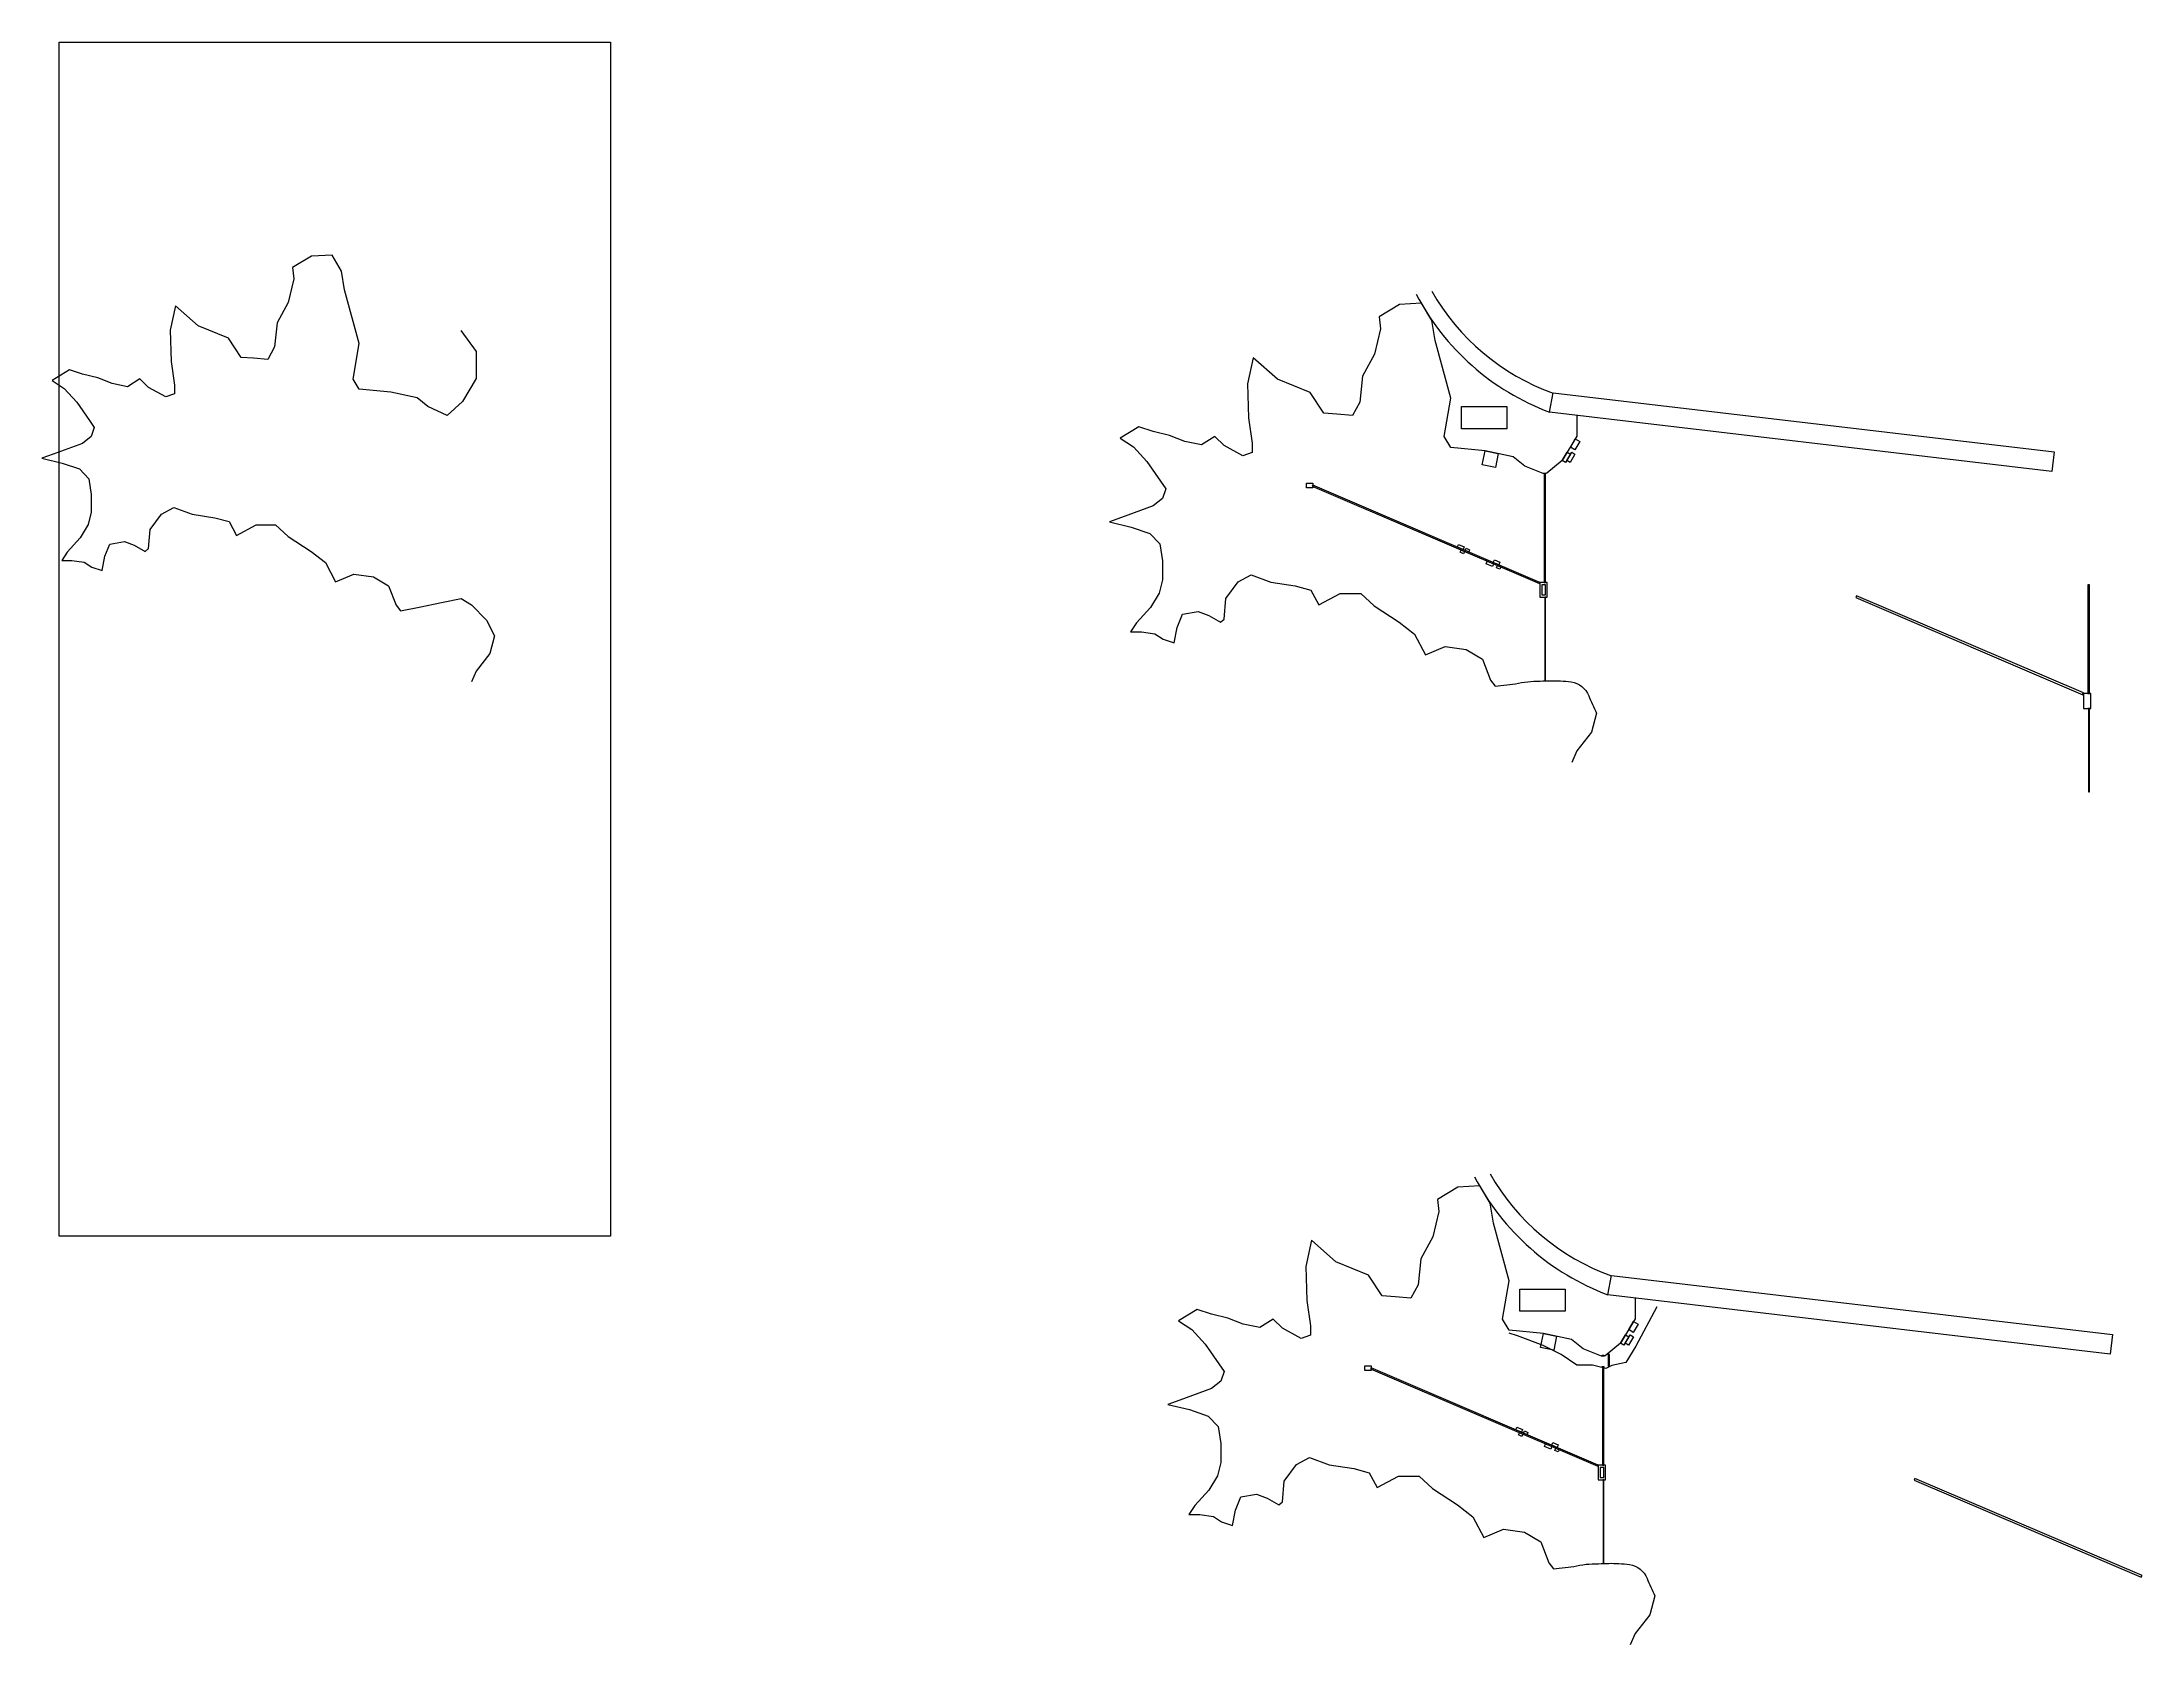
# Model space of a CAD drawing. Extents: x -2575501 to 16617496, y -2334620 to 1078419.
# Drawn here: x -2575501 to 823737, y -1515796 to 1078419 of the extents above; entities that cross this region are included whole.
import ezdxf

# ---------------------------------------------------------------- set-up
doc = ezdxf.new("R2010")
doc.units = 0
doc.header["$LTSCALE"] = 10
doc.header["$MEASUREMENT"] = 0
doc.styles.get("Standard").update_dxf_attribs({"font": 'gbenor.shx', "bigfont": 'gbcbig.shx'})
doc.dimstyles.get("Standard").update_dxf_attribs({"dimscale": 100, "dimtxt": 3.5, "dimasz": 1, "dimexe": 2.5, "dimexo": 3, "dimgap": 1.5, "dimtad": 1, "dimdec": 0, "dimzin": 0, "dimdsep": 46, "dimtxsty": 'Standard', "dimblk": 'ARCHTICK', "dimcen": 0.09, "dimadec": 0, "dimazin": 0, "dimtfac": 1, "dimtdec": 0, "dimtix": 1, "dimtmove": 2, "dimatfit": 3, "dimfxl": 1, "dimtolj": 1, "dimtzin": 0, "dimarcsym": 0})
picture_1 = doc.add_image_def('image1.jpg', size_in_pixel=(1236, 2677))

# ---------------------------------------------------------------- blocks, each defined once
blk = doc.blocks.new('_ArchTick')
at = {"color": 0, "linetype": 'ByBlock', "const_width": 0.4}
blk.add_lwpolyline([(-0.5, -0.5), (0.5, 0.5)], dxfattribs=at)
blk = doc.blocks.new('*D3')
at = {"color": 0, "lineweight": -2, "transparency": 16777216}
for p, q in [((727842, 22278), (727087, 22601)), ((727317, 22503), (728498, 25261)), ((729022, 25036), (728268, 25359))]:
    blk.add_line(p, q, dxfattribs=at)
at = {"layer": 'Defpoints', "color": 0, "transparency": 16777216}
for p in [(728117, 22160), (728498, 25261), (729298, 24918)]:
    blk.add_point(p, dxfattribs=at)
at = {"color": 0, "lineweight": -2, "transparency": 16777216, "xscale": 100, "yscale": 100, "zscale": 100}
for p, rotation in [((727317, 22503), 246.8307201956752), ((728498, 25261), 66.83072019567518)]:
    blk.add_blockref('_ArchTick', p, dxfattribs=dict(at, rotation=rotation))
at = {"color": 0, "transparency": 16777216, "insert": (727609, 24010), "char_height": 350, "attachment_point": 5, "rotation": 66.83072}
blk.add_mtext('\\A1;3000', dxfattribs=at)
blk = doc.blocks.new('*D4')
at = {"color": 0, "lineweight": -2, "transparency": 16777216}
for p, q in [((735904, 24299), (735904, 24611)), ((735904, 24361), (738904, 24361)), ((738904, 24299), (738904, 24611))]:
    blk.add_line(p, q, dxfattribs=at)
at = {"layer": 'Defpoints', "color": 0, "transparency": 16777216}
for p in [(735904, 23999), (738904, 24361), (738904, 23999)]:
    blk.add_point(p, dxfattribs=at)
at = {"color": 0, "lineweight": -2, "transparency": 16777216, "xscale": 100, "yscale": 100, "zscale": 100, "rotation": 180}
blk.add_blockref('_ArchTick', (735904, 24361), dxfattribs=at)
at = {"color": 0, "lineweight": -2, "transparency": 16777216, "xscale": 100, "yscale": 100, "zscale": 100}
blk.add_blockref('_ArchTick', (738904, 24361), dxfattribs=at)
at = {"color": 0, "transparency": 16777216, "insert": (737404, 24686), "char_height": 350, "attachment_point": 5}
blk.add_mtext('\\A1;3000', dxfattribs=at)
blk = doc.blocks.new('*D5')
at = {"color": 0, "lineweight": -2, "transparency": 16777216}
for p, q in [((736904, 299), (736904, 747)), ((736904, 497), (738904, 497)), ((738904, 299), (738904, 747))]:
    blk.add_line(p, q, dxfattribs=at)
at = {"layer": 'Defpoints', "color": 0, "transparency": 16777216}
for p in [(738904, 497), (736904, -1), (738904, -1)]:
    blk.add_point(p, dxfattribs=at)
at = {"color": 0, "lineweight": -2, "transparency": 16777216, "xscale": 100, "yscale": 100, "zscale": 100, "rotation": 180}
blk.add_blockref('_ArchTick', (736904, 497), dxfattribs=at)
at = {"color": 0, "lineweight": -2, "transparency": 16777216, "xscale": 100, "yscale": 100, "zscale": 100}
blk.add_blockref('_ArchTick', (738904, 497), dxfattribs=at)
at = {"color": 0, "transparency": 16777216, "insert": (737904, 822), "char_height": 350, "attachment_point": 5}
blk.add_mtext('\\A1;2000', dxfattribs=at)

msp = doc.modelspace()

# ---------------------------------------------------------------- linework, layer by layer
for points in [[(-1897574.9, 611265.9), (-1872458.5, 577311.7), (-1872458.5, 533761.8), (-1894620.1, 496855.1), (-1919736.6, 473972.9), (-1950762.8, 488735.6), (-1968492.1, 502760.1), (-2010599.1, 511617.7), (-2062309.6, 516784.7), (-2071912.9, 533023.6), (-2062309.6, 590598.1), (-2085651.4, 677397.2), (-2090566.3, 707485.7), (-2106012.7, 733451.3), (-2139449.5, 731635.5), (-2169797, 713296.2), (-2168003.7, 694926.3), (-2176918, 656767.3), (-2194740.2, 624047.1), (-2199101.6, 584860.2), (-2209854.1, 564824), (-2233393.5, 566566.3), (-2253175.5, 568030.5), (-2273497.6, 599088.7), (-2322968.3, 619145.9), (-2359294.4, 651668.3), (-2368012.7, 612176.8), (-2366279.5, 561280.4), (-2360757.9, 523240.7), (-2360757.9, 509012.2), (-2374997.8, 504075.8), (-2403186.9, 519465.8), (-2417136.1, 533113.6), (-2437188.2, 520627.3), (-2461954.3, 525559.4), (-2485203, 534851.5), (-2509904.8, 540659.1), (-2531119.3, 547628.2), (-2559308.4, 530786.2), (-2539547, 517719.2), (-2519208.8, 495563.9), (-2498866.1, 465945.3), (-2490939.1, 454403.6), (-2495669.4, 439811.2), (-2509909.3, 428776.8), (-2557582.4, 411271.6), (-2575500.7, 404692.1), (-2542761.3, 397043), (-2514862.8, 387460.5), (-2499736.8, 371675.7), (-2495958.9, 346122.4), (-2495958.9, 317624.4), (-2500908.9, 297553.8), (-2513695.7, 276065.7), (-2534910.9, 252777.5), (-2543629.1, 239420.1), (-2527355, 239420.1), (-2507012.4, 236516.3), (-2494806.8, 228385.7), (-2477951.4, 222868.5), (-2473882.9, 246098.8), (-2465455.2, 265844.6), (-2442206.5, 269909.9), (-2426223, 264102.3), (-2408736.9, 253991.4), (-2402924.7, 258637.5), (-2400309.2, 289417.6), (-2382000.9, 314390.2), (-2362209.9, 324898.2), (-2332567.7, 314154.1), (-2295950.9, 308346.6), (-2272659.3, 302245.8), (-2260702, 279858.5), (-2228605.3, 297001.8), (-2197590.4, 297001.8), (-2177247.8, 278386), (-2139759.2, 253703.8), (-2116483.2, 235945.9), (-2100209.1, 204875.3), (-2070566.9, 217361.6), (-2039132.9, 212947.2), (-2014431.1, 198428.3), (-2002225.6, 166777), (-1995236.5, 157741.2), (-1965013.1, 163839.1), (-1928810.8, 171143.4), (-1896970.5, 177567.6), (-1880378.9, 167307), (-1856258.3, 142624.8), (-1842882.6, 117291.6), (-1850438.5, 88544.1), (-1872536.9, 60299.2), (-1880092.7, 43166.9)], [(38556.5, -968490.7), (4522, -1032153.8), (-11786.1, -1058727.4), (-34366.5, -1063239.9), (-44402.2, -1068253.8), (-65477.3, -1062989.2), (-91319.3, -1062989.2), (-116659.6, -1045691.3), (-145763.3, -1030900.3), (-186909.8, -1015607.9), (-200709, -1011095.4)]]:
    msp.add_lwpolyline(points)
for points in [[(-90970.1, 474101.7), (-90970.1, 440667.7), (-114821.7, 400946.5), (-139687.8, 380705, -0.144026929), (-145384.4, 380326.9), (-175245.8, 392207.8), (-194327.2, 407301.9), (-239645.3, 416835), (-295299.1, 422395.9), (-305634.8, 439873.3), (-295299.1, 501838.3), (-320421, 595256.7), (-325710.7, 627639.7), (-342335, 655585.4), (-378321.7, 653631.2), (-410983.5, 633893.3), (-409053.4, 614122.6), (-418647.5, 573053.5), (-437828.8, 537838.1), (-442522.8, 495662.8), (-454095.3, 474098.7), (-479429.8, 475973.9), (-500720.3, 477549.7), (-522592.2, 510976.5), (-575835.5, 532563.2), (-614931.8, 567565.7), (-624315, 525062.6), (-622449.6, 470284.9), (-616507, 429344.4), (-616507, 414030.7), (-631832.7, 408717.8), (-662171.5, 425281.6), (-677184.5, 439970.1), (-698765.7, 426531.7), (-725420.5, 431839.9), (-750442.2, 441840.6), (-777027.7, 448091), (-799860, 455591.6), (-830198.8, 437465.3), (-808930.3, 423401.7), (-787041.2, 399556.9), (-765147.2, 367679.6), (-756615.6, 355257.7), (-761706.7, 339552.5), (-777032.5, 327676.7), (-828341.1, 308836.5), (-847625.9, 301755.2), (-812389.8, 293522.9), (-782363.8, 283209.6), (-766084.3, 266221.1), (-762018.3, 238719.1), (-762018.3, 208047.9), (-767345.7, 186446.6), (-781107.7, 163319.9), (-803940.7, 138255.8), (-813323.8, 123879.7), (-795808.6, 123879.7), (-773914.7, 120754.5), (-760778.3, 112003.9), (-742637.6, 106065.9), (-738258.8, 131067.7), (-729188.4, 152319.3), (-704166.7, 156694.6), (-686964.3, 150444.2), (-668144.8, 139562.2), (-661889.4, 144562.6), (-659074.4, 177690), (-639369.9, 204567), (-618069.6, 215876.3), (-586167, 204312.9), (-546757.8, 198062.5), (-521690, 191496.5), (-508820.8, 167401.9), (-474276.4, 185852.5), (-440896.4, 185852.5), (-419002.4, 165817.1), (-378655, 139252.7), (-353604, 120140.5), (-336088.8, 86700.6), (-304186.2, 100139.1), (-270355, 95388), (-243769.5, 79761.9), (-230633.1, 45696.9), (-223111.1, 35972), (-190582.9, 39825.6, -0.063194098), (-150442.7, 44031.6, -0.035487067), (-117389.2, 44421.2, -0.0096974), (-100061.8, 43095.1, -0.26120809), (-71933, 20368.9, 0.007989189), (-59138.8, -7562.2), (-67270.8, -38502), (-91054.5, -68900.8), (-99186.5, -87339.6)], [(3469.5, -954355), (3469.5, -987789), (-20382.2, -1027510.2), (-45248.3, -1047751.7, -0.144026929), (-50944.9, -1048129.8), (-80806.3, -1036248.8), (-99887.6, -1021154.8), (-145205.8, -1011621.7), (-200859.6, -1006060.7), (-211195.3, -988583.4), (-200859.6, -926618.3), (-225981.5, -833200), (-231271.2, -800817), (-247895.5, -772871.2), (-283882.1, -774825.5), (-316543.9, -794563.4), (-314613.9, -814334.1), (-324208, -855403.2), (-343389.2, -890618.6), (-348083.3, -932793.9), (-359655.8, -954357.9), (-384990.2, -952482.8), (-406280.8, -950907), (-428152.6, -917480.2), (-481396, -895893.5), (-520492.3, -860891), (-529875.5, -903394.1), (-528010.1, -958171.8), (-522067.4, -999112.3), (-522067.4, -1014425.9), (-537393.2, -1019738.8), (-567732, -1003175.1), (-582745, -988486.5), (-604326.2, -1001925), (-630981, -996616.8), (-656002.6, -986616.1), (-682588.2, -980365.7), (-705420.5, -972865.1), (-735759.2, -990991.4), (-714490.8, -1005055), (-692601.7, -1028899.8), (-670707.7, -1060777.1), (-662176.1, -1073199), (-667267.2, -1088904.2), (-682593, -1100780), (-733901.6, -1119620.2), (-753186.3, -1126701.4), (-717950.3, -1134933.8), (-687924.2, -1145247.1), (-671644.8, -1162235.6), (-667578.7, -1189737.6), (-667578.7, -1220408.8), (-672906.2, -1242010.1), (-686668.2, -1265136.7), (-709501.2, -1290200.9), (-718884.3, -1304577), (-701369.1, -1304577), (-679475.1, -1307702.2), (-666338.8, -1316452.8), (-648198, -1322390.8), (-643819.2, -1297388.9), (-634748.9, -1276137.4), (-609727.2, -1271762.1), (-592524.8, -1278012.5), (-573705.3, -1288894.5), (-567449.9, -1283894.1), (-564634.9, -1250766.7), (-544930.3, -1223889.7), (-523630.1, -1212580.4), (-491727.4, -1224143.8), (-452318.3, -1230394.2), (-427250.5, -1236960.2), (-414381.3, -1261054.8), (-379836.9, -1242604.2), (-346456.9, -1242604.2), (-324562.9, -1262639.6), (-284215.4, -1289204), (-259164.4, -1308316.1), (-241649.3, -1341756.1), (-209746.6, -1328317.6), (-175915.5, -1333068.6), (-149330, -1348694.8), (-136193.6, -1382759.8), (-128671.5, -1392484.7), (-96143.4, -1388631.1, -0.063194098), (-56003.1, -1384425.1, -0.035487067), (-22949.7, -1384035.5, -0.0096974), (-5622.3, -1385361.6, -0.26120809), (22506.5, -1408087.8, 0.007989189), (35300.7, -1436018.9), (27168.7, -1466958.7), (3385, -1497357.5), (-4747, -1515796.3)]]:
    msp.add_lwpolyline(points, format="xyb")
for points in [[(-129551, 510708.1), (681443.9, 414997.3), (677713, 383384.4), (-135140.8, 479314.6)], [(-277856.1, 488401.7), (-204582.1, 488401.7), (-204582.1, 452651.6), (-277856.1, 452651.6)], [(-239645.3, 416835), (-218234.6, 412331), (-223012.1, 389619.8), (-244422.8, 394123.7)], [(-106758.6, 414374.4), (-101383, 411146.5), (-109446.1, 397718.6), (-114821.7, 400946.5)], [(-99444.8, 414374.4), (-94069.2, 411146.5), (-102132.3, 397718.6), (-107507.9, 400946.5)], [(-93723.9, 436081.5), (-86333, 431643.4), (-94194.6, 418551.1), (-101585.6, 422989.2)], [(-143903.9, 203834.7), (-141903.9, 203834.7), (-141903.9, 379834.7), (-143903.9, 379834.7)], [(-528730.2, 364692.3), (-518492.2, 364692.3), (-518492.2, 356865.4), (-528730.2, 356865.4)], [(-519429.4, 359375.7), (-151690.8, 201996), (-150903.9, 203834.7), (-518642.5, 361214.4)], [(-282418.1, 265019.4), (-273504.6, 261204.7), (-275277.4, 257062.3), (-284190.9, 260877)], [(-278440.9, 256240.8), (-272843.9, 253845.5), (-274350.8, 250324.4), (-279947.8, 252719.7)], [(-270235.2, 259070.4), (-264638.3, 256675.1), (-266145.2, 253154.1), (-271742.1, 255549.4)], [(-236259.5, 238188.6), (-225895.3, 233753), (-227712.4, 229507.1), (-238076.6, 233942.6)], [(-224476.8, 240222.5), (-215563.3, 236407.9), (-217336.1, 232265.5), (-226249.6, 236080.1)], [(-219628.2, 231070.9), (-214031.3, 228675.6), (-215538.2, 225154.6), (-221135.1, 227549.9)], [(-150903.9, 203834.7), (-150903.9, 179834.7), (-138903.9, 179834.7), (-138903.9, 203834.7)], [(-147903.9, 199834.7), (-147903.9, 183834.7), (-141903.9, 183834.7), (-141903.9, 199834.7)], [(-142903.9, 44834.7), (-141903.9, 44834.7), (-141903.9, 179834.7), (-142903.9, 179834.7)], [(360378.8, 179540), (728117.4, 22160.4), (729297.7, 24918.4), (361559.2, 182298)], [(735904.3, 23999.1), (738904.3, 23999.1), (738904.3, 199999.1), (735904.3, 199999.1)], [(728904.3, 23999.1), (728904.3, -0.9), (740904.3, -0.9), (740904.3, 23999.1)], [(736904.3, -135000.9), (738904.3, -135000.9), (738904.3, -0.9), (736904.3, -0.9)], [(-35111.5, -917748.6), (775883.4, -1013459.4), (772152.6, -1045072.3), (-40701.3, -949142.1)], [(-183416.5, -940054.9), (-110142.5, -940054.9), (-110142.5, -975805), (-183416.5, -975805)], [(-145205.8, -1011621.7), (-123795.1, -1016125.6), (-128572.6, -1038836.9), (-149983.3, -1034333)], [(-12319.1, -1014082.3), (-6943.5, -1017310.2), (-15006.6, -1030738.1), (-20382.2, -1027510.2)], [(-5005.2, -1014082.3), (370.3, -1017310.2), (-7692.8, -1030738.1), (-13068.3, -1027510.2)], [(715.6, -992375.2), (8106.5, -996813.3), (244.9, -1009905.5), (-7146, -1005467.4)], [(-49939.3, -1046925.1), (-47305, -1046925.1), (-47305, -1047627), (-49939.3, -1047627)], [(-434290.7, -1063764.4), (-424052.7, -1063764.4), (-424052.7, -1071591.3), (-434290.7, -1071591.3)], [(-424989.9, -1069081), (-57251.3, -1226460.6), (-56464.4, -1224621.9), (-424203, -1067242.3)], [(-49939.3, -1065359.7), (-47305, -1065359.7), (-47305, -1066061.6), (-49939.3, -1066061.6)], [(-49464.4, -1224621.9), (-47464.4, -1224621.9), (-47464.4, -1068190.9), (-49464.4, -1068190.9)], [(-187978.5, -1163437.3), (-179065, -1167252), (-180837.8, -1171394.3), (-189751.3, -1167579.7)], [(-184001.3, -1172215.9), (-178404.4, -1174611.2), (-179911.3, -1178132.3), (-185508.2, -1175737)], [(-175795.7, -1169386.2), (-170198.7, -1171781.5), (-171705.6, -1175302.6), (-177302.6, -1172907.3)], [(-130037.3, -1188234.2), (-121123.8, -1192048.8), (-122896.6, -1196191.2), (-131810.1, -1192376.5)], [(-141820, -1190268.1), (-131455.8, -1194703.6), (-133272.9, -1198949.6), (-143637.1, -1194514)], [(-125188.7, -1197385.7), (-119591.8, -1199781), (-121098.7, -1203302.1), (-126695.6, -1200906.8)], [(-56464.4, -1224621.9), (-56464.4, -1248621.9), (-44464.4, -1248621.9), (-44464.4, -1224621.9)], [(-53464.4, -1228621.9), (-53464.4, -1244621.9), (-47464.4, -1244621.9), (-47464.4, -1228621.9)], [(-48464.4, -1383621.9), (-47464.4, -1383621.9), (-47464.4, -1248621.9), (-48464.4, -1248621.9)], [(454818.3, -1248916.7), (822556.9, -1406296.3), (823737.3, -1403538.3), (455998.7, -1246158.7)]]:
    msp.add_lwpolyline(points, close=True)
at = {"color": 5, "const_width": 2000}
for points in [[(-39372.9, -1045638.6), (-39372.9, -1064494.6)], [(-48464.4, -1068190.9), (-48464.4, -1224621.9)]]:
    msp.add_lwpolyline(points, dxfattribs=at)
at = {"color": 5}
msp.add_lwpolyline([(-40372.9, -1064494.6), (-38372.9, -1064494.6), (-38372.9, -1045638.6), (-40372.9, -1045638.6)], close=True, dxfattribs=at)
at = {"color": 4}
msp.add_lwpolyline([(-49250.4, -1068776), (-47750.4, -1068776), (-47750.4, -1065776), (-49250.4, -1065776)], close=True, dxfattribs=at)
for centre, radius, start, end in [((6337.4, 857004.8), 403318.7, 207.5869965, 249.4646525), ((-6219.5, 856358.6), 367404.7, 209.5066412, 250.3738535), ((100776.9, -571451.9), 403318.7, 207.5869965, 249.4646525), ((88220, -572098.1), 367404.7, 209.5066412, 250.3738535)]:
    msp.add_arc(centre, radius, start, end)

# ---------------------------------------------------------------- dimensions: what is measured, and where the dimension line sits
for p1, p2, distance, picture, middle in [((728117.4, 22160.4), (729297.7, 24918.4), 870.3, '*D3', (727608.7, 24009.7)), ((735904.3, 23999.1), (738904.3, 23999.1), 361.5, '*D4', (737404.3, 24685.5)), ((736904.3, -0.9), (738904.3, -0.9), 498.2, '*D5', (737904.3, 822.3))]:
    dim = msp.add_aligned_dim(p1=p1, p2=p2, distance=distance, dimstyle='Standard')
    dim.commit()
    dim.dimension.update_dxf_attribs({"geometry": picture, "text_midpoint": middle})

# ---------------------------------------------------------------- pictures from other files: only their frames are drawn
at = {"transparency": 33554661}
image = msp.add_image(picture_1, insert=(-2547735.3, -853943.2), size_in_units=(892192.7, 1932362.4), dxfattribs=at)
image.dxf.flags = 7

doc.saveas('drawing.dxf')
